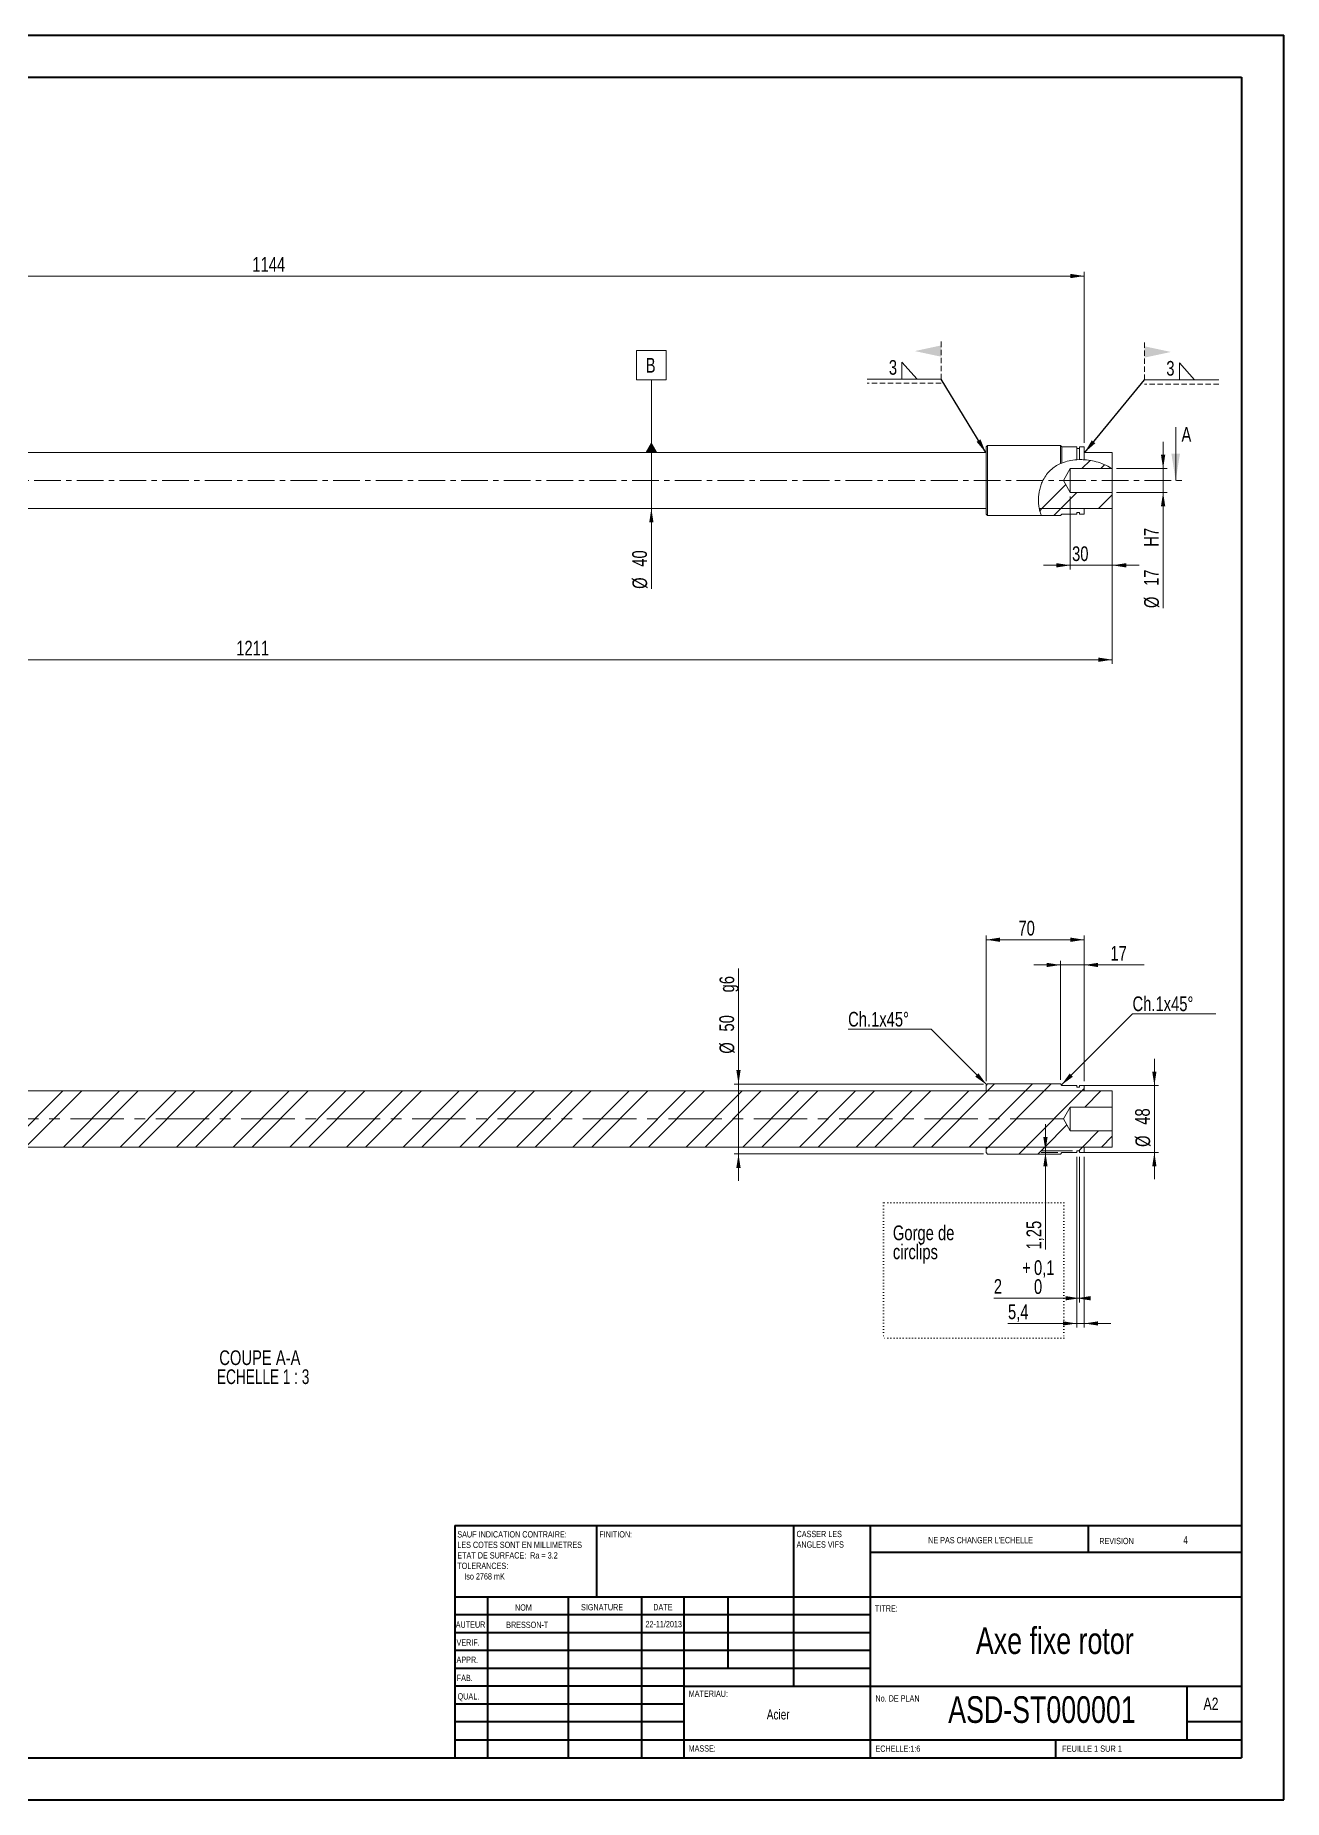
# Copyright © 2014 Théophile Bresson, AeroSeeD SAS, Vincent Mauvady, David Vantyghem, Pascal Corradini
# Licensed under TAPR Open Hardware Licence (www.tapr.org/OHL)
# Model space of a CAD drawing. Header units: millimetres. Extents: x 0 to 594, y 0 to 420.
# Drawn here: x 297.1 to 594.1, y 0.2 to 420.2 of the extents above; entities that cross this region are included whole.
import ezdxf

# ---------------------------------------------------------------- set-up
doc = ezdxf.new("R2010")
doc.units = ezdxf.units.MM
for name, pattern in [('CENTER', [10.16, 6.35, -1.27, 1.27, -1.27]), ('CENTERX2', [20.32, 12.7, -2.54, 2.54, -2.54]), ('DOT2', [0.635, 0, -0.635]), ('HIDDEN', [1.905, 1.27, -0.635])]:
    doc.linetypes.add(name, pattern=pattern)
doc.styles.add('SLDTEXTSTYLE0', font='TXT', dxfattribs={"width": 0.75})
doc.styles.add('SLDTEXTSTYLE1', font='TXT', dxfattribs={"width": 0.7})
doc.styles.add('SLDTEXTSTYLE2', font='TXT', dxfattribs={"width": 0.6875})
doc.styles.add('SLDTEXTSTYLE3', font='TXT', dxfattribs={"width": 0.692308})
doc.dimstyles.new('SLDDIMSTYLE10', dxfattribs={"dimtxt": 3.5, "dimasz": 3.302, "dimexe": 0, "dimexo": 0.0625, "dimgap": 0.875, "dimtad": 1, "dimlfac": 3, "dimrnd": 1e-09, "dimzin": 12, "dimdsep": 46, "dimtxsty": 'SLDTEXTSTYLE0', "dimsah": 1, "dimcen": 0.09, "dimadec": 0, "dimazin": 3, "dimtol": 1, "dimtp": 0.1, "dimtfac": 1, "dimtdec": 1, "dimtofl": 0, "dimtmove": 0, "dimatfit": 3, "dimfxl": 1, "dimfrac": 2, "dimtolj": 1, "dimarcsym": 0})
doc.dimstyles.new('SLDDIMSTYLE3', dxfattribs={"dimtxt": 3.5, "dimasz": 3.302, "dimexe": 0, "dimexo": 0.0625, "dimgap": 0.875, "dimtad": 1, "dimlfac": 3, "dimrnd": 1e-09, "dimzin": 12, "dimdsep": 46, "dimtxsty": 'SLDTEXTSTYLE0', "dimsah": 1, "dimcen": 0.09, "dimadec": 0, "dimazin": 3, "dimtfac": 1, "dimtmove": 0, "dimatfit": 0, "dimfxl": 1, "dimfrac": 2, "dimtolj": 1, "dimtzin": 12, "dimarcsym": 0})
doc.dimstyles.new('SLDDIMSTYLE4', dxfattribs={"dimtxt": 3.5, "dimasz": 3.302, "dimexe": 0, "dimexo": 0.0625, "dimgap": 0.875, "dimtad": 1, "dimlfac": 3, "dimrnd": 1e-09, "dimzin": 12, "dimdsep": 46, "dimtxsty": 'SLDTEXTSTYLE0', "dimsah": 1, "dimcen": 0.09, "dimadec": 0, "dimazin": 3, "dimtfac": 1, "dimtofl": 0, "dimtmove": 0, "dimatfit": 3, "dimfxl": 1, "dimfrac": 2, "dimtolj": 1, "dimtzin": 12, "dimarcsym": 0})
doc.dimstyles.new('SLDDIMSTYLE5', dxfattribs={"dimtxt": 3.5, "dimasz": 3.302, "dimexe": 0, "dimexo": 0.0625, "dimgap": 0.875, "dimtad": 1, "dimlfac": 3, "dimrnd": 1e-09, "dimzin": 12, "dimdsep": 46, "dimtxsty": 'SLDTEXTSTYLE0', "dimsah": 1, "dimcen": 0.09, "dimadec": 0, "dimazin": 3, "dimtfac": 1, "dimtmove": 0, "dimatfit": 0, "dimfxl": 1, "dimfrac": 2, "dimtolj": 1, "dimtzin": 12, "dimarcsym": 0})
doc.dimstyles.new('SLDDIMSTYLE6', dxfattribs={"dimtxt": 3.5, "dimasz": 3.302, "dimexe": 0, "dimexo": 0.0625, "dimgap": 0.875, "dimtad": 1, "dimlfac": 3, "dimrnd": 1e-09, "dimzin": 12, "dimdsep": 46, "dimtxsty": 'SLDTEXTSTYLE0', "dimsah": 1, "dimcen": 0.09, "dimadec": 0, "dimazin": 3, "dimtfac": 1, "dimtmove": 0, "dimatfit": 0, "dimfxl": 1, "dimfrac": 2, "dimtolj": 1, "dimtzin": 12, "dimarcsym": 0})
doc.dimstyles.new('SLDDIMSTYLE7', dxfattribs={"dimtxt": 0, "dimasz": 3.302, "dimexe": 0, "dimexo": 0.0625, "dimgap": 0, "dimtad": 0, "dimtih": 1, "dimtoh": 1, "dimdec": 0, "dimrnd": 1e-09, "dimzin": 0, "dimdsep": 46, "dimtxsty": 'Standard', "dimsah": 1, "dimcen": 0.09, "dimadec": 0, "dimazin": 0, "dimtfac": 3.302, "dimtdec": 0, "dimtofl": 0, "dimtmove": 0, "dimatfit": 3, "dimfxl": 1, "dimfrac": 2, "dimtolj": 1, "dimtzin": 0, "dimarcsym": 0})
doc.dimstyles.new('SLDDIMSTYLE8', dxfattribs={"dimtxt": 3.5, "dimasz": 3.302, "dimexe": 0, "dimexo": 0.0625, "dimgap": 0.875, "dimtad": 1, "dimlfac": 3, "dimrnd": 1e-09, "dimzin": 12, "dimdsep": 46, "dimtxsty": 'SLDTEXTSTYLE0', "dimsah": 1, "dimcen": 0.09, "dimadec": 0, "dimazin": 3, "dimtfac": 1, "dimtmove": 0, "dimatfit": 0, "dimfxl": 1, "dimfrac": 2, "dimtolj": 1, "dimtzin": 12, "dimarcsym": 0})

# ---------------------------------------------------------------- blocks, each defined once
blk = doc.blocks.new('SW_NOTE_0')
at = {"color": 0, "linetype": 'Continuous', "lineweight": 0, "char_height": 3.5, "attachment_point": 1, "style": 'SLDTEXTSTYLE0'}
for s, insert in [('Gorge de', (0, 4.51)), ('circlips', (0, -0.01))]:
    blk.add_mtext(s, dxfattribs=dict(at, insert=insert))
blk = doc.blocks.new('SW_NOTE_2')
at = {"color": 0, "linetype": 'Continuous', "lineweight": 0, "char_height": 1.5, "attachment_point": 1, "style": 'SLDTEXTSTYLE0'}
for s, insert in [('CASSER LES', (0, 1.93)), ('ANGLES VIFS', (0, -0.57))]:
    blk.add_mtext(s, dxfattribs=dict(at, insert=insert))
blk = doc.blocks.new('SW_NOTE_3')
at = {"color": 0, "linetype": 'Continuous', "lineweight": 0, "char_height": 1.5, "attachment_point": 1}
for s, insert, style in [('SAUF INDICATION CONTRAIRE:', (0, 1.93), 'SLDTEXTSTYLE0'), ('LES COTES SONT EN MILLIMETRES', (0, -0.57), 'SLDTEXTSTYLE0'), ('ETAT DE SURFACE:', (0, -3.07), 'SLDTEXTSTYLE0'), ('Ra = 3.2', (17.33, -3.07), 'SLDTEXTSTYLE2'), ('TOLERANCES:', (0, -5.57), 'SLDTEXTSTYLE0'), ('Iso 2768 mK', (1.66, -8.07), 'SLDTEXTSTYLE0')]:
    blk.add_mtext(s, dxfattribs=dict(at, insert=insert, style=style))
blk = doc.blocks.new('*D12')
at = {"color": 7, "linetype": 'Continuous', "lineweight": 0}
for p, q in [((149.64, 306.58), (149.64, 270.58)), ((553.31, 306.58), (553.31, 270.58)), ((149.64, 271.58), (553.31, 271.58))]:
    blk.add_line(p, q, dxfattribs=at)
for points in [[(149.64, 271.58), (152.94, 271.07), (152.94, 272.08)], [(553.31, 271.58), (550.01, 272.08), (550.01, 271.07)]]:
    blk.add_solid(points, dxfattribs=at)
at = {"color": 7, "linetype": 'Continuous', "lineweight": 0, "insert": (344.88, 276.09, 0.03), "char_height": 3.5, "attachment_point": 1, "style": 'SLDTEXTSTYLE0'}
blk.add_mtext('1211', dxfattribs=at)
blk = doc.blocks.new('*D13')
at = {"color": 7, "linetype": 'Continuous', "lineweight": 0}
for p, q in [((165.31, 325.24), (165.31, 363.91)), ((546.64, 362.91), (165.31, 362.91)), ((546.64, 323.24), (546.64, 363.91))]:
    blk.add_line(p, q, dxfattribs=at)
for points in [[(165.31, 362.91), (168.61, 362.4), (168.61, 363.42)], [(546.64, 362.91), (543.34, 363.42), (543.34, 362.4)]]:
    blk.add_solid(points, dxfattribs=at)
at = {"color": 7, "linetype": 'Continuous', "lineweight": 0, "insert": (348.71, 367.42, 0.03), "char_height": 3.5, "attachment_point": 1, "style": 'SLDTEXTSTYLE0'}
blk.add_mtext('1144', dxfattribs=at)
blk = doc.blocks.new('*D14')
at = {"color": 7, "linetype": 'Continuous', "lineweight": 0}
for p, q in [((443.64, 320.91), (443.64, 307.58)), ((443.64, 307.58), (443.64, 288.44))]:
    blk.add_line(p, q, dxfattribs=at)
blk.add_solid([(443.64, 307.58), (443.14, 304.27), (444.15, 304.27)], dxfattribs=at)
at = {"color": 7, "linetype": 'Continuous', "lineweight": 0, "char_height": 3.5, "attachment_point": 1, "rotation": 90, "style": 'SLDTEXTSTYLE0'}
for s, insert in [('40', (439.08, 293.72, 0.03)), ('%%c', (439.13, 288.44, 0.03))]:
    blk.add_mtext(s, dxfattribs=dict(at, insert=insert))
blk = doc.blocks.new('*D15')
at = {"color": 7, "linetype": 'Continuous', "lineweight": 0}
for p, q in [((543.31, 310.41), (543.31, 293.05)), ((553.31, 310.41), (553.31, 293.05)), ((543.31, 294.05), (536.96, 294.05)), ((553.31, 294.05), (543.31, 294.05)), ((553.31, 294.05), (559.66, 294.05))]:
    blk.add_line(p, q, dxfattribs=at)
for points in [[(543.31, 294.05), (540.01, 294.56), (540.01, 293.54)], [(553.31, 294.05), (556.61, 293.54), (556.61, 294.56)]]:
    blk.add_solid(points, dxfattribs=at)
at = {"color": 7, "linetype": 'Continuous', "lineweight": 0, "insert": (543.73, 298.56, 0.03), "char_height": 3.5, "attachment_point": 1, "style": 'SLDTEXTSTYLE0'}
blk.add_mtext('30', dxfattribs=at)
blk = doc.blocks.new('*D16')
at = {"color": 7, "linetype": 'Continuous', "lineweight": 0}
for p, q in [((565.39, 317.08), (565.39, 323.43)), ((554.31, 317.08), (566.39, 317.08)), ((565.39, 317.08), (565.39, 311.41)), ((554.31, 311.41), (566.39, 311.41)), ((565.39, 311.41), (565.39, 283.87))]:
    blk.add_line(p, q, dxfattribs=at)
for points in [[(565.39, 317.08), (565.9, 320.38), (564.88, 320.38)], [(565.39, 311.41), (564.88, 308.11), (565.9, 308.11)]]:
    blk.add_solid(points, dxfattribs=at)
at = {"color": 7, "linetype": 'Continuous', "lineweight": 0, "char_height": 3.5, "attachment_point": 1, "rotation": 90, "style": 'SLDTEXTSTYLE0'}
for s, insert in [('H7', (560.83, 298.47, 0.03)), ('17', (560.83, 289.15, 0.03)), ('%%c', (560.88, 283.87, 0.03))]:
    blk.add_mtext(s, dxfattribs=dict(at, insert=insert))
blk = doc.blocks.new('SW_DATUMTAG_0')
at = {"color": 0, "linetype": 'Continuous', "lineweight": 0}
for p, q in [((-2.16, 6.28), (4.84, 6.28)), ((-2.16, -0.72), (-2.16, 6.28)), ((4.84, 6.28), (4.84, -0.72)), ((4.84, -0.72), (-2.16, -0.72)), ((1.34, -18), (1.34, -0.72))]:
    blk.add_line(p, q, dxfattribs=at)
blk.add_solid([(-0.06, -18), (2.74, -18), (1.34, -15.55)], dxfattribs=at)
at = {"color": 0, "linetype": 'Continuous', "lineweight": 0, "insert": (0, 4.51, 0.03), "char_height": 3.5, "attachment_point": 1, "style": 'SLDTEXTSTYLE0'}
blk.add_mtext('B', dxfattribs=at)
blk = doc.blocks.new('SW_SYMBOL_WELD_FILL')
at = {"color": 0, "linetype": 'Continuous', "lineweight": 0}
for p, q in [((100, 0), (100, 900)), ((100, 900), (900, 0)), ((100, 0), (900, 0))]:
    blk.add_line(p, q, dxfattribs=at)
blk = doc.blocks.new('SW_WELDSYMBOL_2')
at = {"color": 0, "linetype": 'HIDDEN', "lineweight": 0}
for p, q in [((0, 0), (0, 9)), ((17.67, -1), (0, -1))]:
    blk.add_line(p, q, dxfattribs=at)
at = {"color": 0, "linetype": 'Continuous', "lineweight": 0}
blk.add_line((17.67, 0), (0, 0), dxfattribs=at)
blk.add_solid([(0, 8), (0, 5.3), (6.3, 6.65)], dxfattribs=at)
at = {"color": 0, "linetype": 'Continuous', "lineweight": 0, "xscale": 0.0044707031, "yscale": 0.0044707031, "zscale": 0.0044707031}
blk.add_blockref('SW_SYMBOL_WELD_FILL', (7.86, 0), dxfattribs=at)
at = {"color": 0, "linetype": 'Continuous', "lineweight": 0, "insert": (5.2, 4.51), "char_height": 3.5, "attachment_point": 1, "style": 'SLDTEXTSTYLE0'}
blk.add_mtext('3', dxfattribs=at)
blk = doc.blocks.new('SW_WELDSYMBOL_3')
at = {"color": 0, "linetype": 'HIDDEN', "lineweight": 0}
for p, q in [((0, 0), (0, 9)), ((0, -1), (-17.67, -1))]:
    blk.add_line(p, q, dxfattribs=at)
at = {"color": 0, "linetype": 'Continuous', "lineweight": 0}
blk.add_line((0, 0), (-17.67, 0), dxfattribs=at)
blk.add_solid([(0, 8), (0, 5.3), (-6.3, 6.65)], dxfattribs=at)
at = {"color": 0, "linetype": 'Continuous', "lineweight": 0, "xscale": 0.0044707031, "yscale": 0.0044707031, "zscale": 0.0044707031}
blk.add_blockref('SW_SYMBOL_WELD_FILL', (-9.8, 0), dxfattribs=at)
at = {"color": 0, "linetype": 'Continuous', "lineweight": 0, "insert": (-12.47, 4.51), "char_height": 3.5, "attachment_point": 1, "style": 'SLDTEXTSTYLE0'}
blk.add_mtext('3', dxfattribs=at)
blk = doc.blocks.new('*D32')
at = {"color": 7, "linetype": 'Continuous', "lineweight": 0}
for p, q in [((544.84, 153.25), (544.84, 112.58)), ((546.64, 153.25), (546.64, 112.58)), ((544.84, 113.58), (528.48, 113.58)), ((546.64, 113.58), (544.84, 113.58)), ((546.64, 113.58), (552.99, 113.58))]:
    blk.add_line(p, q, dxfattribs=at)
for points in [[(544.84, 113.58), (541.54, 114.09), (541.54, 113.08)], [(546.64, 113.58), (549.94, 113.08), (549.94, 114.09)]]:
    blk.add_solid(points, dxfattribs=at)
at = {"color": 7, "linetype": 'Continuous', "lineweight": 0, "insert": (528.48, 118.1, 13.37), "char_height": 3.5, "attachment_point": 1, "style": 'SLDTEXTSTYLE0'}
blk.add_mtext('5,4', dxfattribs=at)
blk = doc.blocks.new('*D33')
at = {"color": 7, "linetype": 'Continuous', "lineweight": 0}
for p, q in [((544.84, 153.25), (544.84, 118.58)), ((545.51, 153.25), (545.51, 118.58)), ((544.84, 119.58), (525.12, 119.58)), ((544.84, 119.58), (545.51, 119.58))]:
    blk.add_line(p, q, dxfattribs=at)
for points in [[(545.51, 119.58), (542.21, 120.09), (542.21, 119.08)], [(544.84, 119.58), (548.14, 119.08), (548.14, 120.09)]]:
    blk.add_solid(points, dxfattribs=at)
at = {"color": 7, "linetype": 'Continuous', "lineweight": 0, "char_height": 3.5, "attachment_point": 1, "style": 'SLDTEXTSTYLE0'}
for s, insert in [('+', (531.85, 128.62, 13.37)), ('0,1', (534.67, 128.62, 13.37)), ('2', (525.12, 124.15, 13.37)), ('0', (534.67, 124.1, 13.37))]:
    blk.add_mtext(s, dxfattribs=dict(at, insert=insert))
blk = doc.blocks.new('*D34')
at = {"color": 7, "linetype": 'Continuous', "lineweight": 0}
for p, q in [((563.31, 170.25), (563.31, 176.6)), ((545.84, 170.25), (564.31, 170.25)), ((563.31, 170.25), (563.31, 154.25)), ((545.84, 154.25), (564.31, 154.25)), ((563.31, 154.25), (563.31, 147.9))]:
    blk.add_line(p, q, dxfattribs=at)
for points in [[(563.31, 170.25), (563.82, 173.55), (562.8, 173.55)], [(563.31, 154.25), (562.8, 150.95), (563.82, 150.95)]]:
    blk.add_solid(points, dxfattribs=at)
at = {"color": 7, "linetype": 'Continuous', "lineweight": 0, "char_height": 3.5, "attachment_point": 1, "rotation": 90, "style": 'SLDTEXTSTYLE0'}
for s, insert in [('48', (558.74, 160.88, 13.37)), ('%%c', (558.8, 155.6, 13.37))]:
    blk.add_mtext(s, dxfattribs=dict(at, insert=insert))
blk = doc.blocks.new('*D35')
at = {"color": 7, "linetype": 'Continuous', "lineweight": 0}
for p, q in [((540.97, 198.92), (534.62, 198.92)), ((540.97, 171.58), (540.97, 199.92)), ((546.64, 198.92), (540.97, 198.92)), ((546.64, 171.25), (546.64, 199.92)), ((546.64, 198.92), (560.88, 198.92))]:
    blk.add_line(p, q, dxfattribs=at)
for points in [[(540.97, 198.92), (537.67, 199.43), (537.67, 198.41)], [(546.64, 198.92), (549.94, 198.41), (549.94, 199.43)]]:
    blk.add_solid(points, dxfattribs=at)
at = {"color": 7, "linetype": 'Continuous', "lineweight": 0, "insert": (552.86, 203.43, 13.37), "char_height": 3.5, "attachment_point": 1, "style": 'SLDTEXTSTYLE0'}
blk.add_mtext('17', dxfattribs=at)
blk = doc.blocks.new('*D36')
at = {"color": 7, "linetype": 'Continuous', "lineweight": 0}
for p, q in [((537.4, 154.67), (537.4, 161.02)), ((543.84, 154.67), (536.4, 154.67)), ((540.31, 154.25), (536.4, 154.25)), ((537.4, 154.67), (537.4, 154.25)), ((537.4, 154.25), (537.4, 131.18))]:
    blk.add_line(p, q, dxfattribs=at)
for points in [[(537.4, 154.67), (537.91, 157.97), (536.89, 157.97)], [(537.4, 154.25), (536.89, 150.95), (537.91, 150.95)]]:
    blk.add_solid(points, dxfattribs=at)
at = {"color": 7, "linetype": 'Continuous', "lineweight": 0, "insert": (532.89, 131.18, 13.37), "char_height": 3.5, "attachment_point": 1, "rotation": 90, "style": 'SLDTEXTSTYLE0'}
blk.add_mtext('1,25', dxfattribs=at)
blk = doc.blocks.new('*D38')
at = {"color": 7, "linetype": 'Continuous', "lineweight": 0}
for p, q in [((523.31, 171.25), (523.31, 205.92)), ((546.64, 171.25), (546.64, 205.92)), ((546.64, 204.92), (523.31, 204.92))]:
    blk.add_line(p, q, dxfattribs=at)
for points in [[(523.31, 204.92), (526.61, 204.41), (526.61, 205.43)], [(546.64, 204.92), (543.34, 205.43), (543.34, 204.41)]]:
    blk.add_solid(points, dxfattribs=at)
at = {"color": 7, "linetype": 'Continuous', "lineweight": 0, "insert": (530.97, 209.43, 13.37), "char_height": 3.5, "attachment_point": 1, "style": 'SLDTEXTSTYLE0'}
blk.add_mtext('70', dxfattribs=at)
blk = doc.blocks.new('*D39')
at = {"color": 7, "linetype": 'Continuous', "lineweight": 0}
for p, q in [((464.37, 170.58), (464.37, 198.1)), ((522.64, 170.58), (463.37, 170.58)), ((464.37, 170.58), (464.37, 153.92)), ((522.64, 153.92), (463.37, 153.92)), ((464.37, 153.92), (464.37, 147.57))]:
    blk.add_line(p, q, dxfattribs=at)
for points in [[(464.37, 170.58), (464.88, 173.89), (463.86, 173.89)], [(464.37, 153.92), (463.86, 150.62), (464.88, 150.62)]]:
    blk.add_solid(points, dxfattribs=at)
at = {"color": 7, "linetype": 'Continuous', "lineweight": 0, "char_height": 3.5, "attachment_point": 1, "rotation": 90, "style": 'SLDTEXTSTYLE0'}
for s, insert in [('g6', (459.86, 192.38, 13.37)), ('50', (459.81, 183.07, 13.37)), ('%%c', (459.86, 177.79, 13.37))]:
    blk.add_mtext(s, dxfattribs=dict(at, insert=insert))
blk = doc.blocks.new('SW_NOTE_4')
at = {"color": 0, "linetype": 'Continuous', "lineweight": 0, "char_height": 3.5, "attachment_point": 2}
for s, insert, style in [('COUPE A-A', (12.63, 4.51), 'SLDTEXTSTYLE0'), ('ECHELLE 1 : 3', (13.42, -0.01), 'SLDTEXTSTYLE3')]:
    blk.add_mtext(s, dxfattribs=dict(at, insert=insert, style=style))
blk = doc.blocks.new('SW_NOTE_7')
at = {"color": 0, "linetype": 'Continuous', "lineweight": 0}
for p, q in [((0, 0), (19.79, 0)), ((19.79, 0), (0, 0)), ((0, 0), (19.79, 0)), ((19.79, 0), (0, 0)), ((0, 0), (19.79, 0)), ((19.79, 0), (0, 0))]:
    blk.add_line(p, q, dxfattribs=at)
at = {"color": 0, "linetype": 'Continuous', "lineweight": 0, "insert": (0, 4.13), "char_height": 3.5, "attachment_point": 1, "style": 'SLDTEXTSTYLE0'}
blk.add_mtext('Ch.1x45°', dxfattribs=at)
blk = doc.blocks.new('SW_NOTE_8')
at = {"color": 0, "linetype": 'Continuous', "lineweight": 0}
for p, q in [((-19.79, 0), (0, 0)), ((0, 0), (-19.79, 0)), ((-19.79, 0), (0, 0)), ((0, 0), (-19.79, 0)), ((-19.79, 0), (0, 0)), ((0, 0), (-19.79, 0))]:
    blk.add_line(p, q, dxfattribs=at)
at = {"color": 0, "linetype": 'Continuous', "lineweight": 0, "insert": (-19.79, 4.13), "char_height": 3.5, "attachment_point": 1, "style": 'SLDTEXTSTYLE0'}
blk.add_mtext('Ch.1x45°', dxfattribs=at)

msp = doc.modelspace()

# ---------------------------------------------------------------- hatches: boundary and pattern name
at = {"linetype": 'Continuous', "lineweight": 0}
h = msp.add_hatch(dxfattribs=at)
h.set_pattern_fill('ANSI32', style=0)
edge = h.paths.add_edge_path(flags=0)
edge.add_spline(control_points=[(535.9284, 307.5751), (535.3339, 310.5588), (537.4904, 319.935), (548.4243, 320.1074), (553.1919, 317.0751)], knot_values=[0.39768394, 0.39768394, 0.39768394, 0.39768394, 0.53780038, 0.78502681, 0.78502681, 0.78502681, 0.78502681], weights=[1, 1, 1, 1, 1], degree=3, periodic=0)
edge.add_spline(control_points=[(553.1919, 317.0751), (553.1919, 317.0751), (553.193, 317.0744), (553.1953, 317.0729), (553.2067, 317.0656), (553.2473, 317.0399), (553.3081, 317.0003)], knot_values=[0, 0, 0, 0, 0.00033619, 0.00033619, 0.00033619, 0.00201388, 0.00201388, 0.00201388, 0.00201388], weights=[1, 1, 1, 1, 1, 1, 1], degree=3, periodic=0)
edge.add_spline(control_points=[(553.3081, 317.0003), (552.4033, 317.59), (551.4269, 318.059), (550.4107, 318.4125), (549.2278, 318.8239), (547.9574, 319.0881), (546.6687, 319.1746), (545.5118, 319.2523), (544.3123, 319.1831), (543.1952, 318.9554), (542.0775, 318.7275), (541.0038, 318.3381), (540.0473, 317.7769), (539.2936, 317.3346), (538.5927, 316.7714), (538.0054, 316.0953), (537.5737, 315.5984), (537.1949, 315.0312), (536.8846, 314.4334), (536.5807, 313.8481), (536.3361, 313.2193), (536.1583, 312.6035), (535.968, 311.9444), (535.8491, 311.2819), (535.7888, 310.6868), (535.7251, 310.0572), (535.7235, 309.4831), (535.7483, 309.0191), (535.773, 308.5581), (535.8227, 308.191), (535.8617, 307.947), (535.9007, 307.7028), (535.9284, 307.5751), (535.9284, 307.5751)], knot_values=[0, 0, 0, 0, 0.01001443, 0.01001443, 0.01001443, 0.02172372, 0.02172372, 0.02172372, 0.03226844, 0.03226844, 0.03226844, 0.04278079, 0.04278079, 0.04278079, 0.05104565, 0.05104565, 0.05104565, 0.0570961, 0.0570961, 0.0570961, 0.06302795, 0.06302795, 0.06302795, 0.06939366, 0.06939366, 0.06939366, 0.07612986, 0.07612986, 0.07612986, 0.08281372, 0.08281372, 0.08281372, 0.08950315, 0.08950315, 0.08950315, 0.08950315], weights=[1, 1, 1, 1, 1, 1, 1, 1, 1, 1, 1, 1, 1, 1, 1, 1, 1, 1, 1, 1, 1, 1, 1, 1, 1, 1, 1, 1, 1, 1, 1, 1, 1, 1], degree=3, periodic=0)
h = msp.add_hatch(dxfattribs=at)
h.set_pattern_fill('ANSI32', style=0)
edge = h.paths.add_edge_path(flags=0)
edge.add_line((553.3081, 307.5751), (553.3081, 311.4084))
edge.add_line((553.3081, 311.4084), (543.3081, 311.4084))
edge.add_line((543.3081, 311.4084), (541.6722, 314.2418))
edge.add_line((541.6722, 314.2418), (543.3081, 317.0751))
edge.add_line((543.3081, 317.0751), (553.1919, 317.0751))
edge.add_spline(control_points=[(553.1919, 317.0751), (548.4243, 320.1074), (537.4904, 319.935), (535.3339, 310.5588), (535.9284, 307.5751)], knot_values=[0.21497319, 0.21497319, 0.21497319, 0.21497319, 0.46219962, 0.60231606, 0.60231606, 0.60231606, 0.60231606], weights=[1, 1, 1, 1, 1], degree=3, periodic=0)
edge.add_line((535.9284, 307.5751), (553.3081, 307.5751))
h = msp.add_hatch(dxfattribs=at)
h.set_pattern_fill('ANSI32', style=0)
edge = h.paths.add_edge_path(flags=0)
edge.add_spline(control_points=[(540.9747, 318.2525), (540.1173, 317.8708), (539.3094, 317.3599), (538.6165, 316.7233), (537.9185, 316.082), (537.3248, 315.284), (536.8796, 314.4238), (536.4987, 313.688), (536.2123, 312.8856), (536.0273, 312.1048), (535.8559, 311.3818), (535.7659, 310.6582), (535.7409, 309.9981), (535.7158, 309.3324), (535.755, 308.7145), (535.8266, 308.1853), (535.9051, 307.6038), (536.0237, 307.1143), (536.1326, 306.7459), (536.2527, 306.3396), (536.3611, 306.0702), (536.4041, 305.9631), (536.4187, 305.9267), (536.4262, 305.9084), (536.4262, 305.9084)], knot_values=[0, 0, 0, 0, 0.00865489, 0.00865489, 0.00865489, 0.01742072, 0.01742072, 0.01742072, 0.02488956, 0.02488956, 0.02488956, 0.03178726, 0.03178726, 0.03178726, 0.0387334, 0.0387334, 0.0387334, 0.04636836, 0.04636836, 0.04636836, 0.05481465, 0.05481465, 0.05481465, 0.05764354, 0.05764354, 0.05764354, 0.05764354], weights=[1, 1, 1, 1, 1, 1, 1, 1, 1, 1, 1, 1, 1, 1, 1, 1, 1, 1, 1, 1, 1, 1, 1, 1, 1], degree=3, periodic=0)
edge.add_spline(control_points=[(536.4262, 305.9084), (536.2082, 306.4412), (536.0428, 307.0006), (535.9284, 307.5751)], knot_values=[0.37070431, 0.37070431, 0.37070431, 0.37070431, 0.39768394, 0.39768394, 0.39768394, 0.39768394], weights=[1, 1, 1, 1], degree=3, periodic=0)
edge.add_spline(control_points=[(535.9284, 307.5751), (535.9284, 307.5751), (535.9007, 307.7028), (535.8617, 307.947), (535.8227, 308.191), (535.773, 308.5581), (535.7483, 309.0191), (535.7235, 309.4831), (535.7251, 310.0572), (535.7888, 310.6868), (535.8491, 311.2819), (535.968, 311.9444), (536.1583, 312.6035), (536.3361, 313.2193), (536.5807, 313.8481), (536.8846, 314.4334), (537.1949, 315.0312), (537.5737, 315.5984), (538.0054, 316.0953), (538.5927, 316.7714), (539.2936, 317.3346), (540.0473, 317.7769), (541.0038, 318.3381), (542.0775, 318.7275), (543.1952, 318.9554), (544.3037, 319.1814), (545.4931, 319.2513), (546.6414, 319.1764)], knot_values=[0, 0, 0, 0, 0.00668311, 0.00668311, 0.00668311, 0.01336066, 0.01336066, 0.01336066, 0.02009051, 0.02009051, 0.02009051, 0.02645021, 0.02645021, 0.02645021, 0.03237646, 0.03237646, 0.03237646, 0.0384212, 0.0384212, 0.0384212, 0.04667825, 0.04667825, 0.04667825, 0.05718068, 0.05718068, 0.05718068, 0.0676312, 0.0676312, 0.0676312, 0.0676312], weights=[1, 1, 1, 1, 1, 1, 1, 1, 1, 1, 1, 1, 1, 1, 1, 1, 1, 1, 1, 1, 1, 1, 1, 1, 1, 1, 1, 1], degree=3, periodic=0)
edge.add_spline(control_points=[(546.6414, 319.1764), (546.2647, 319.201), (545.8859, 319.2104), (545.5081, 319.2039)], knot_values=[0, 0, 0, 0, 0.00340162, 0.00340162, 0.00340162, 0.00340162], weights=[1, 1, 1, 1], degree=3, periodic=0)
edge.add_spline(control_points=[(545.5081, 319.2039), (545.2855, 319.2001), (545.0631, 319.1907), (544.8414, 319.1758)], knot_values=[0, 0, 0, 0, 0.0020031, 0.0020031, 0.0020031, 0.0020031], weights=[1, 1, 1, 1], degree=3, periodic=0)
edge.add_spline(control_points=[(544.8414, 319.1758), (543.6262, 319.0937), (542.4118, 318.8373), (541.3081, 318.3936)], knot_values=[0, 0, 0, 0, 0.01097725, 0.01097725, 0.01097725, 0.01097725], weights=[1, 1, 1, 1], degree=3, periodic=0)
edge.add_spline(control_points=[(541.3081, 318.3936), (541.1974, 318.3491), (541.0862, 318.3021), (540.9747, 318.2525)], knot_values=[0, 0, 0, 0, 0.00177114, 0.00177114, 0.00177114, 0.00177114], weights=[1, 1, 1, 1], degree=3, periodic=0)
h = msp.add_hatch(dxfattribs=at)
h.set_pattern_fill('ANSI32', style=0)
edge = h.paths.add_edge_path(flags=0)
edge.add_line((536.4262, 305.9084), (540.9747, 305.9084))
edge.add_line((540.9747, 305.9084), (541.3081, 306.2418))
edge.add_line((541.3081, 306.2418), (544.8414, 306.2418))
edge.add_line((544.8414, 306.2418), (544.8414, 306.6584))
edge.add_line((544.8414, 306.6584), (545.5081, 306.6584))
edge.add_line((545.5081, 306.6584), (545.5081, 306.2418))
edge.add_line((545.5081, 306.2418), (546.6414, 306.2418))
edge.add_line((546.6414, 306.2418), (546.6414, 307.5751))
edge.add_line((546.6414, 307.5751), (535.9284, 307.5751))
edge.add_spline(control_points=[(535.9284, 307.5751), (536.0428, 307.0006), (536.2082, 306.4412), (536.4262, 305.9084)], knot_values=[0.60231606, 0.60231606, 0.60231606, 0.60231606, 0.62929569, 0.62929569, 0.62929569, 0.62929569], weights=[1, 1, 1, 1], degree=3, periodic=0)
h = msp.add_hatch(dxfattribs=at)
h.set_pattern_fill('ANSI32', style=0)
h.paths.add_polyline_path([(553.3081, 168.9172), (149.6414, 168.9172), (149.6414, 155.5839), (553.3081, 155.5839), (553.3081, 159.4172), (543.3081, 159.4172), (541.6722, 162.2505), (543.3081, 165.0839), (553.3081, 165.0839)], flags=0)
h = msp.add_hatch(dxfattribs=at)
h.set_pattern_fill('ANSI32', style=0)
h.paths.add_polyline_path([(523.6414, 170.5839), (523.3081, 170.2505), (523.3081, 168.9172), (546.6414, 168.9172), (546.6414, 170.2505), (545.5081, 170.2505), (545.5081, 169.8339), (544.8414, 169.8339), (544.8414, 170.2505), (541.3081, 170.2505), (540.9747, 170.5839)], flags=0)
h = msp.add_hatch(dxfattribs=at)
h.set_pattern_fill('ANSI32', style=0)
h.paths.add_polyline_path([(523.3081, 154.2505), (523.6414, 153.9172), (540.9747, 153.9172), (541.3081, 154.2505), (544.8414, 154.2505), (544.8414, 154.6672), (545.5081, 154.6672), (545.5081, 154.2505), (546.6414, 154.2505), (546.6414, 155.5839), (523.3081, 155.5839)], flags=0)

# ---------------------------------------------------------------- linework, layer by layer
at = {"color": 7, "linetype": 'Continuous', "lineweight": 40}
for p, q in [((0.0788, 420.2148), (594.0788, 420.2148)), ((594.0788, 0.2148), (594.0788, 420.2148)), ((25.0788, 410.2148), (584.0788, 410.2148)), ((584.0788, 410.2148), (584.0788, 10.2148)), ((396.8788, 65.4648), (584.0788, 65.4648)), ((396.8788, 65.4648), (396.8788, 10.2148)), ((430.6788, 48.4648), (430.6788, 65.4648)), ((477.4788, 65.4648), (477.4788, 27.2148)), ((495.6788, 65.4648), (495.6788, 10.2148)), ((547.6788, 59.0898), (547.6788, 65.4648)), ((584.0788, 59.0898), (495.6788, 59.0898)), ((584.0788, 48.4648), (396.8788, 48.4648)), ((404.6788, 48.4648), (404.6788, 10.2148)), ((423.8698, 48.4648), (423.8698, 10.2148)), ((441.2778, 48.4648), (441.2778, 10.2148)), ((451.4788, 10.2148), (451.4788, 48.4648)), ((461.8788, 31.4648), (461.8788, 48.4648)), ((495.6788, 44.2148), (396.8788, 44.2148)), ((495.6788, 39.9648), (396.8788, 39.9648)), ((495.6788, 35.7148), (396.8788, 35.7148)), ((495.6788, 31.4648), (396.8788, 31.4648)), ((451.4788, 27.2148), (396.8788, 27.2148)), ((451.4788, 27.2148), (584.0788, 27.2148)), ((571.0788, 14.4648), (571.0788, 27.2148)), ((451.4788, 22.9647), (396.8788, 22.9647)), ((451.4788, 18.7148), (396.8788, 18.7148)), ((584.0788, 18.7148), (571.0788, 18.7148)), ((396.8788, 14.4648), (584.0788, 14.4648)), ((539.8788, 10.2148), (539.8788, 14.4648)), ((25.0788, 10.2148), (584.0788, 10.2148)), ((0.0788, 0.2148), (594.0788, 0.2148))]:
    msp.add_line(p, q, dxfattribs=at)
at = {"color": 7, "linetype": 'Continuous', "lineweight": 0}
msp.add_line((568.3824, 326.9418), (568.3824, 314.2418), dxfattribs=at)
at = {"color": 7, "linetype": 'Continuous', "lineweight": 15}
for p, q in [((523.3081, 320.9084), (172.3081, 320.9084)), ((523.6414, 322.5751), (523.3081, 322.2418)), ((523.3081, 306.2418), (523.3081, 322.2418)), ((540.9747, 322.5751), (523.6414, 322.5751)), ((523.6414, 322.5751), (523.6414, 305.9084)), ((541.308, 322.2418), (540.9747, 322.5751)), ((540.9747, 318.2525), (540.9747, 322.5751)), ((544.8414, 322.2418), (541.308, 322.2418)), ((541.308, 322.2418), (541.308, 318.3936)), ((544.8414, 319.1758), (544.8414, 322.2418)), ((545.5081, 321.8251), (544.8414, 321.8251)), ((544.8414, 319.1758), (545.5081, 319.2039)), ((546.6414, 322.2418), (545.5081, 322.2418)), ((545.5081, 319.2039), (545.5081, 322.2418)), ((546.6414, 322.2418), (546.6414, 319.1764)), ((553.308, 320.9084), (546.6414, 320.9084)), ((553.308, 320.9084), (553.308, 317.0003)), ((541.308, 318.3936), (540.9747, 318.2525)), ((541.6722, 314.2418), (543.3081, 317.0751)), ((543.3081, 311.4084), (543.3081, 317.0751)), ((553.1919, 317.0751), (543.3081, 317.0751)), ((553.308, 311.4084), (553.308, 317.0003)), ((543.3081, 311.4084), (541.6722, 314.2418)), ((543.3081, 311.4084), (553.308, 311.4084)), ((553.308, 307.5751), (553.308, 311.4084)), ((172.3081, 307.5751), (523.3081, 307.5751)), ((553.308, 307.5751), (535.9284, 307.5751)), ((546.6414, 307.5751), (535.9284, 307.5751)), ((545.5081, 306.6584), (544.8414, 306.6584)), ((544.8414, 306.6584), (544.8414, 306.2418)), ((545.5081, 306.2418), (545.5081, 306.6584)), ((546.6414, 306.2418), (546.6414, 307.5751)), ((523.3081, 306.2418), (523.6414, 305.9084)), ((523.6414, 305.9084), (536.4263, 305.9084)), ((536.4263, 305.9084), (540.9747, 305.9084)), ((540.9747, 305.9084), (541.308, 306.2418)), ((544.8414, 306.2418), (541.308, 306.2418)), ((546.6414, 306.2418), (545.5081, 306.2418)), ((553.308, 168.9172), (149.6414, 168.9172)), ((523.3081, 170.2505), (523.6414, 170.5839)), ((523.3081, 168.9172), (523.3081, 170.2505)), ((546.6414, 168.9172), (523.3081, 168.9172)), ((523.6414, 170.5839), (540.9747, 170.5839)), ((540.9747, 170.5839), (541.308, 170.2505)), ((544.8414, 170.2505), (541.308, 170.2505)), ((544.8414, 169.8339), (544.8414, 170.2505)), ((545.5081, 169.8339), (544.8414, 169.8339)), ((545.5081, 170.2505), (545.5081, 169.8339)), ((546.6414, 170.2505), (545.5081, 170.2505)), ((546.6414, 170.2505), (546.6414, 168.9172)), ((553.308, 168.9172), (553.308, 165.0839)), ((543.3081, 165.0839), (541.6722, 162.2505)), ((543.3081, 165.0839), (553.308, 165.0839)), ((543.3081, 159.4172), (543.3081, 165.0839)), ((553.308, 159.4172), (553.308, 165.0839)), ((541.6722, 162.2505), (543.3081, 159.4172)), ((149.6414, 155.5839), (553.308, 155.5839)), ((523.3081, 155.5839), (546.6414, 155.5839)), ((523.3081, 154.2505), (523.3081, 155.5839)), ((553.308, 159.4172), (543.3081, 159.4172)), ((546.6414, 155.5839), (546.6414, 154.2505)), ((553.308, 159.4172), (553.308, 155.5839)), ((523.6414, 153.9172), (523.3081, 154.2505)), ((540.9747, 153.9172), (523.6414, 153.9172)), ((541.308, 154.2505), (540.9747, 153.9172)), ((541.308, 154.2505), (544.8414, 154.2505)), ((544.8414, 154.6672), (545.5081, 154.6672)), ((544.8414, 154.2505), (544.8414, 154.6672)), ((545.5081, 154.6672), (545.5081, 154.2505)), ((545.5081, 154.2505), (546.6414, 154.2505))]:
    msp.add_line(p, q, dxfattribs=at)
at = {"color": 7, "linetype": 'CENTER', "lineweight": 0}
msp.add_line((134.2484, 314.2418), (570.3824, 314.2418), dxfattribs=at)
at = {"color": 7, "linetype": 'CENTERX2', "lineweight": 0}
for q in [(168.7483, 162.2505), (523.2244, 162.3053)]:
    msp.add_line((541.6722, 162.2505), q, dxfattribs=at)
at = {"color": 7, "linetype": 'DOT2', "lineweight": 0}
for p, q in [((541.7984, 142.2956), (498.847, 142.2956)), ((498.847, 142.2956), (498.847, 110.0755)), ((541.7984, 142.2956), (541.7984, 110.0755)), ((541.7984, 110.0755), (498.847, 110.0755))]:
    msp.add_line(p, q, dxfattribs=at)
at = {"color": 7, "linetype": 'Continuous', "lineweight": 15}
msp.add_open_spline([(545.5081, 319.2039), (545.8865, 319.2104), (546.2642, 319.201), (546.6414, 319.1764)], degree=3, dxfattribs=at)
for points, knots in [([(540.9747, 318.2525), (540.5582, 318.046), (539.7148, 317.6278), (538.5982, 316.7617), (537.6244, 315.695), (536.8908, 314.5165), (536.3568, 313.294), (536.0147, 312.1435), (535.8107, 311.0245), (535.7252, 309.9907), (535.7348, 309.0263), (535.8204, 308.1435), (535.9636, 307.3614), (536.1394, 306.6996), (536.3065, 306.2082), (536.4106, 305.9464), (536.4218, 305.9193), (536.4263, 305.9084)], [0, 0, 0, 0, 0.07412256, 0.15006024, 0.22430817, 0.30150194, 0.36514945, 0.43094911, 0.48999445, 0.550735, 0.61038106, 0.67147289, 0.73700391, 0.8040978, 0.87620596, 0.95048408, 1, 1, 1, 1]), ([(541.308, 318.3936), (541.8666, 318.5893), (543.0017, 318.9871), (544.2217, 319.1122), (544.8414, 319.1758)], [0, 0, 0, 0, 0.49207665, 1, 1, 1, 1]), ([(546.6686, 319.1746), (547.303, 319.107), (548.5896, 318.9697), (550.3271, 318.4738), (551.9155, 317.8349), (552.8418, 317.2797), (553.308, 317.0003)], [0, 0, 0, 0, 0.26537308, 0.53825697, 0.76757558, 1, 1, 1, 1])]:
    msp.add_open_spline(points, degree=3, knots=knots, dxfattribs=at)
at = {"color": 7, "linetype": 'Continuous', "lineweight": 0}
msp.add_solid([(568.3824, 314.2418), (569.3984, 320.5918), (567.3664, 320.5918)], dxfattribs=at)

# ---------------------------------------------------------------- block references
for name, p in [('SW_DATUMTAG_0', (442.3052, 338.9043)), ('SW_WELDSYMBOL_3', (512.6168, 338.3954)), ('SW_WELDSYMBOL_2', (560.9562, 338.1857)), ('SW_NOTE_7', (558.1152, 187.297)), ('SW_NOTE_8', (510.2447, 183.625)), ('SW_NOTE_0', (501.0994, 132.3918)), ('SW_NOTE_4', (337.8709, 102.6665)), ('SW_NOTE_3', (397.4725, 62.2022)), ('SW_NOTE_2', (478.1881, 62.2843))]:
    msp.add_blockref(name, p, dxfattribs=at)

# ---------------------------------------------------------------- texts
at = {"color": 7, "linetype": 'Continuous', "insert": (569.7624, 326.9418), "char_height": 3.5, "attachment_point": 1, "style": 'SLDTEXTSTYLE0'}
msp.add_mtext('A', dxfattribs=at)
at = {"color": 7, "linetype": 'Continuous', "lineweight": 0}
for s, insert, char_height, attachment_point, style in [('FINITION:', (431.2501, 64.1341), 1.5, 1, 'SLDTEXTSTYLE0'), ("NE PAS CHANGER L'ECHELLE", (509.4935, 62.7478), 1.5, 1, 'SLDTEXTSTYLE0'), ('REVISION', (550.2064, 62.5497), 1.5, 1, 'SLDTEXTSTYLE0'), ('4', (570.7386, 62.9901), 1.905, 2, 'SLDTEXTSTYLE0'), ('NOM', (411.2011, 46.7163), 1.5, 1, 'SLDTEXTSTYLE0'), ('SIGNATURE', (426.9124, 46.7765), 1.5, 1, 'SLDTEXTSTYLE0'), ('DATE', (444.0935, 46.791), 1.5, 1, 'SLDTEXTSTYLE0'), ('TITRE:', (496.835, 46.4931), 1.5, 1, 'SLDTEXTSTYLE0'), ('AUTEUR', (397.091, 42.6445), 1.5, 1, 'SLDTEXTSTYLE0'), ('BRESSON-T', (414.1135, 42.5981), 1.4986, 2, 'SLDTEXTSTYLE0'), ('22-11/2013', (446.5763, 42.7739), 1.4986, 2, 'SLDTEXTSTYLE0'), ('VERIF.', (397.2893, 38.3692), 1.5, 1, 'SLDTEXTSTYLE0'), ('Axe fixe rotor', (539.6196, 41.2497), 6.35, 2, 'SLDTEXTSTYLE0'), ('APPR.', (397.2806, 34.2791), 1.5, 1, 'SLDTEXTSTYLE0'), ('FAB.', (397.334, 29.9485), 1.5, 1, 'SLDTEXTSTYLE0'), ('QUAL.', (397.5479, 25.5644), 1.5, 1, 'SLDTEXTSTYLE0'), ('MATERIAU:', (452.5247, 26.2008), 1.5, 1, 'SLDTEXTSTYLE0'), ('Acier', (473.8178, 21.7003), 2.38125, 2, 'SLDTEXTSTYLE0'), ('No. DE PLAN', (496.9528, 25.0834), 1.5, 1, 'SLDTEXTSTYLE0'), ('ASD-ST000001', (536.5731, 24.8465), 6.35, 2, 'SLDTEXTSTYLE0'), ('A2', (574.9998, 24.5152), 2.91042, 1, 'SLDTEXTSTYLE0'), ('MASSE:', (452.4967, 13.1641), 1.4986, 1, 'SLDTEXTSTYLE0'), ('ECHELLE:1:6', (496.9528, 13.1149), 1.5, 1, 'SLDTEXTSTYLE0'), ('FEUILLE 1 SUR 1', (541.3571, 13.1149), 1.5, 1, 'SLDTEXTSTYLE1')]:
    msp.add_mtext(s, dxfattribs=dict(at, insert=insert, char_height=char_height, attachment_point=attachment_point, style=style))

# ---------------------------------------------------------------- dimensions: what is measured, and where the dimension line sits
for base, p1, p2, dimstyle, picture, middle in [((165.3081, 362.9084), (546.6414, 322.2418), (165.3081, 324.2418), 'SLDDIMSTYLE4', '*D13', (355.3005, 362.9084)), ((543.3081, 294.0483), (553.3081, 311.4084), (543.3081, 311.4084), 'SLDDIMSTYLE3', '*D15', (547.7386, 294.0483)), ((553.3081, 271.5751), (149.6414, 307.5751), (553.3081, 307.5751), 'SLDDIMSTYLE4', '*D12', (351.4747, 271.5751)), ((523.3081, 204.9172), (546.6414, 170.2505), (523.3081, 170.2505), 'SLDDIMSTYLE4', '*D38', (534.9747, 204.9172)), ((540.9747, 198.9172), (546.6414, 170.2505), (540.9747, 170.5839), 'SLDDIMSTYLE3', '*D35', (556.8706, 198.9172)), ((545.5081, 119.5839), (544.8414, 154.2505), (545.5081, 154.2505), 'SLDDIMSTYLE10', '*D33', (533.1313, 119.5839)), ((544.8414, 113.5839), (546.6414, 154.2505), (544.8414, 154.2505), 'SLDDIMSTYLE3', '*D32', (533.1313, 113.5839))]:
    dim = msp.add_linear_dim(base=base, p1=p1, p2=p2, dimstyle=dimstyle, dxfattribs=at)
    dim.commit()
    dim.dimension.update_dxf_attribs({"geometry": picture, "text_midpoint": middle, "dimtype": 160})
for base, p1, p2, text, dimstyle, picture, middle in [((565.3926, 311.4084), (553.3081, 317.0751), (553.3081, 311.4084), '%%c<>H7', 'SLDDIMSTYLE6', '*D16', (565.3926, 294.0483)), ((443.6444, 307.5751), (553.3081, 320.9084), (553.3081, 307.5751), '%%c<>', 'SLDDIMSTYLE5', '*D14', (443.6444, 295.0845)), ((464.3721, 153.9172), (523.6414, 170.5839), (523.6414, 153.9172), '%%c<>g6', 'SLDDIMSTYLE8', '*D39', (464.3721, 187.9448)), ((563.3081, 154.2505), (544.8414, 170.2505), (544.8414, 154.2505), '%%c<>', 'SLDDIMSTYLE3', '*D34', (563.3081, 162.2505))]:
    dim = msp.add_linear_dim(base=base, p1=p1, p2=p2, angle=90, text=text, dimstyle=dimstyle, dxfattribs=at)
    dim.commit()
    dim.dimension.update_dxf_attribs({"geometry": picture, "text_midpoint": middle, "dimtype": 160})
dim = msp.add_linear_dim(base=(537.3989, 154.2505), p1=(544.8414, 154.6672), p2=(541.3081, 154.2505), angle=90, dimstyle='SLDDIMSTYLE3', dxfattribs=at)
dim.commit()
dim.dimension.update_dxf_attribs({"geometry": '*D36', "text_midpoint": (537.3989, 137.124), "dimtype": 160})

# ---------------------------------------------------------------- leaders
for points in [[(523.1839, 320.9084), (512.6168, 338.3954)], [(546.7409, 320.9084), (560.9562, 338.1857)], [(541.2046, 170.354), (558.1152, 187.297)], [(523.4287, 170.3712), (510.2447, 183.625)]]:
    msp.add_leader(points, dimstyle='SLDDIMSTYLE7', dxfattribs=at)

doc.saveas('drawing.dxf')
